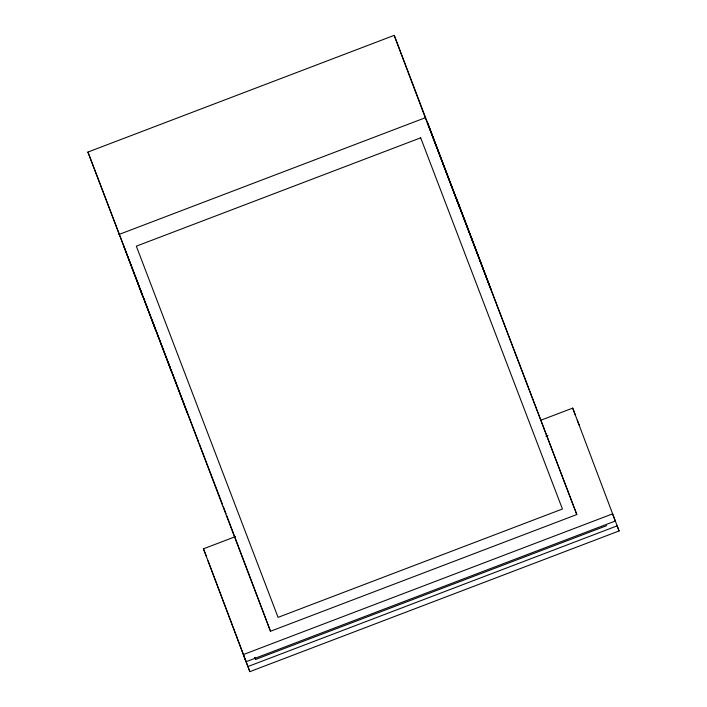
<?xml version="1.0" encoding="UTF-8"?>
<svg xmlns="http://www.w3.org/2000/svg" width="707" height="707" viewBox="0 0 707 707"><rect width="100%" height="100%" fill="white"/><g stroke="black" fill="none" stroke-linecap="round" stroke-linejoin="round"><path stroke-width="1.06" d="M87.915 152.067L394.223 35.35L576.806 514.537L270.498 631.263L87.915 152.067L139.085 286.052M118.979 234.468L425.287 117.751L394.223 35.35M540.722 420.285L572.697 408.107L619.085 530.948L249.845 671.65L203.457 548.809L235.431 536.622M545.901 436.237L547.96 435.45M254.847 657.51L255.581 659.445L606.686 525.646M247.901 666.56L617.14 525.858L619.085 530.948M572.697 408.107L575.427 415.265M577.274 420.091L579.219 425.181M427.841 123.566L459.691 207.628L427.682 123.142M425.287 117.751L576.806 514.537M139.871 288.111L142.62 295.323M143.415 297.391L170.175 367.472M170.961 369.531L198.508 441.672M199.294 443.731L222.519 504.542M223.306 506.601L226.054 513.812M226.841 515.88L270.498 631.263M203.457 548.809L206.188 555.967M208.035 560.792L249.845 671.65M168.142 362.355L187.001 412.393M152.076 320.28L171.315 371.325M136.398 279.212L155.478 329.842M123.628 245.78L142.867 296.834M254.812 657.386L255.581 659.445M420.683 137.821L136.327 246.177L278.072 617.361L562.427 509.005L420.683 137.821M612.562 513.874L243.323 654.576L246.054 661.734L615.293 521.032L612.562 513.874M471.808 238.701L456.13 197.633L491.047 289.746L471.808 238.701"/></g></svg>
